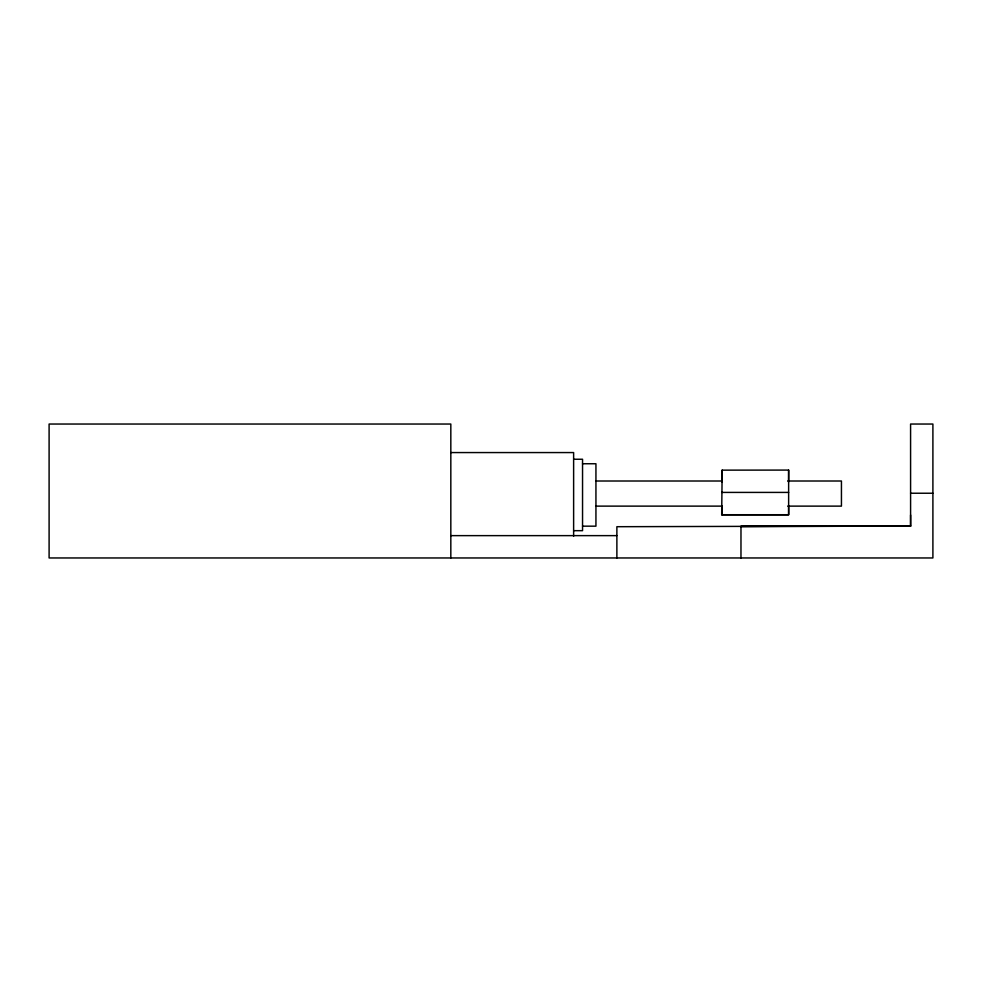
<?xml version="1.0" encoding="UTF-8"?>
<svg xmlns="http://www.w3.org/2000/svg" width="982" height="982" viewBox="0 0 982 982"><rect width="100%" height="100%" fill="white"/><g stroke="black" fill="none" stroke-linecap="round" stroke-linejoin="round"><path stroke-width="1.47" d="M722.114 470.145L788.632 470.083L788.632 514.728L721.684 514.728L722.175 470.132L722.138 482.052M740.968 557.96L740.98 526.156L910.596 526.156L910.584 424.04L932.9 424.04L932.9 557.96L49.1 557.96L49.1 424.04L450.824 424.04L450.824 557.96M788.632 470.083L788.595 482.002M616.88 557.96L616.88 526.708L825.85 526.156M740.968 526.708L910.621 525.971M450.971 452.567L573.623 452.567L573.623 536.233M573.623 459.245L582.547 459.245L582.547 530.673L573.623 530.673M582.547 463.75L595.939 463.75L595.939 526.168L582.547 526.168M595.939 481.008L721.758 481.008M787.736 481.008L841.439 481.008L841.439 506.123L787.736 506.123M721.684 492.412L788.632 492.412M910.584 493.234L932.9 493.234M595.939 506.123L721.758 506.123M721.684 514.728L788.632 514.728L788.632 505.804M450.824 535.632L616.88 535.632M910.584 514.998L910.596 526.156M722.163 505.84L722.175 514.764"/></g></svg>
